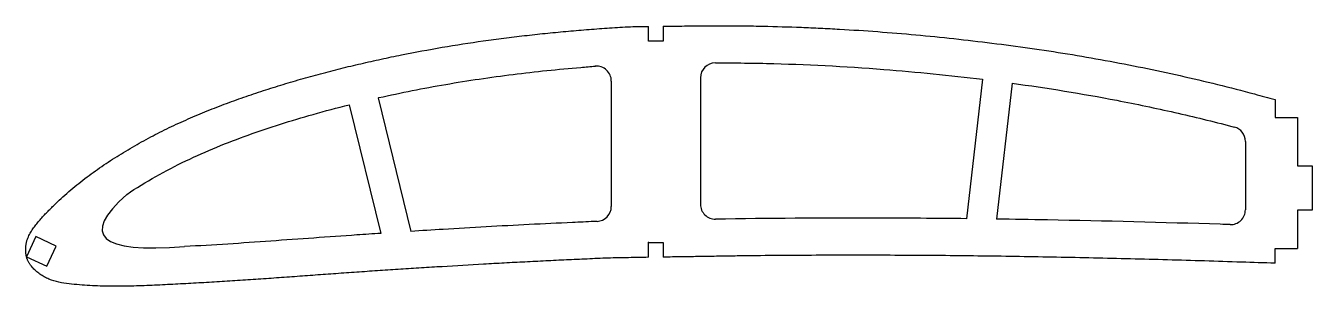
# Model space of a CAD drawing. Header units: millimetres. Extents: x 9 to 182, y 11 to 46.
import ezdxf

# ---------------------------------------------------------------- set-up
doc = ezdxf.new("R2010")
doc.units = ezdxf.units.MM
doc.layers.add('10', color=7, linetype='Continuous')

msp = doc.modelspace()

# ---------------------------------------------------------------- linework, layer by layer
for p, q in [((92.99, 43.59), (92.99, 45.57)), ((94.99, 45.59), (94.99, 43.59)), ((94.99, 43.59), (92.99, 43.59)), ((87.99, 38.21), (87.99, 21.31)), ((99.99, 38.65), (99.99, 21.61)), ((137.96, 38.44), (135.8, 19.67)), ((141.93, 37.92), (139.82, 19.61)), ((52.72, 35.02), (56.95, 17.69)), ((56.61, 35.95), (61.01, 17.96)), ((177.33, 35.7), (177.33, 33.3)), ((177.33, 33.3), (180.33, 33.3)), ((180.33, 33.3), (180.33, 26.8)), ((173.33, 30.08), (173.33, 20.87)), ((180.33, 26.8), (182.33, 26.8)), ((182.33, 26.8), (182.33, 20.8)), ((182.33, 20.8), (180.33, 20.8)), ((180.33, 20.8), (180.33, 15.67)), ((92.99, 14.47), (92.99, 16.47)), ((92.99, 16.47), (94.99, 16.47)), ((94.99, 16.47), (94.99, 14.5)), ((177.33, 13.67), (177.33, 15.67)), ((177.33, 15.67), (180.33, 15.67))]:
    msp.add_line(p, q)
at = {"color": 7, "linetype": 'Continuous', "lineweight": 25}
for p, q in [((22.78, 22.95), (22.78, 22.95)), ((10.55, 17.26), (9.28, 14.54)), ((13.27, 15.99), (10.55, 17.26)), ((12, 13.27), (13.27, 15.99)), ((9.28, 14.54), (12, 13.27))]:
    msp.add_line(p, q, dxfattribs=at)
for centre, start, end in [((85.99, 38.21), 0, 94.4964), ((101.99, 38.65), 90.0965, 180), ((171.33, 30.08), 0, 75.2904), ((85.99, 21.31), 272.3021, 360), ((101.99, 21.61), 180, 270.9237), ((171.33, 20.87), 268.1606, 0)]:
    msp.add_arc(centre, 2, start, end)
for points, knots in [([(92.99, 14.47), (92.1, 14.45), (90.74, 14.43), (88.92, 14.4), (87.53, 14.36), (86.13, 14.31), (84.74, 14.24), (83.34, 14.18), (81.49, 14.1), (79.16, 13.98), (76.37, 13.84), (73.59, 13.7), (69.87, 13.49), (66.15, 13.27), (62.43, 13.04), (59.65, 12.86), (56.86, 12.68), (54.07, 12.49), (51.28, 12.29), (48.5, 12.09), (45.71, 11.89), (42.92, 11.69), (40.13, 11.49), (37.34, 11.31), (34.56, 11.13), (32.23, 11), (30.37, 10.9), (28.97, 10.82), (27.58, 10.76), (26.18, 10.69), (24.78, 10.64), (23.39, 10.59), (21.99, 10.57), (20.59, 10.57), (19.19, 10.6), (17.8, 10.66), (16.4, 10.76), (15.01, 10.89), (13.63, 11.08), (12.51, 11.42), (11.67, 11.83), (11.17, 12.14), (10.8, 12.42), (10.44, 12.72), (10.11, 13.05), (9.86, 13.37), (9.72, 13.56), (9.63, 13.7), (9.54, 13.86), (9.46, 14.01), (9.4, 14.17), (9.33, 14.33), (9.28, 14.5), (9.24, 14.67), (9.22, 14.84), (9.2, 15.01), (9.19, 15.19), (9.18, 15.42), (9.17, 15.71), (9.2, 16), (9.23, 16.23), (9.26, 16.41), (9.3, 16.57), (9.36, 16.8), (9.46, 17.07), (9.6, 17.39), (9.82, 17.81), (10.13, 18.3), (10.54, 18.86), (10.98, 19.4), (11.45, 19.93), (11.93, 20.43), (12.42, 20.93), (13.08, 21.59), (13.93, 22.39), (14.97, 23.32), (16.04, 24.22), (17.14, 25.08), (18.64, 26.19), (20.57, 27.5), (22.94, 28.98), (25.37, 30.36), (27.86, 31.64), (30.39, 32.83), (32.96, 33.93), (35.56, 34.96), (38.18, 35.92), (40.83, 36.82), (43.49, 37.66), (46.17, 38.45), (48.87, 39.2), (51.57, 39.9), (54.29, 40.55), (57.01, 41.16), (60.66, 41.93), (65.24, 42.77), (69.84, 43.49), (73.53, 43.99), (76.3, 44.32), (79.08, 44.63), (81.86, 44.9), (84.64, 45.13), (87.42, 45.35), (90.2, 45.52), (92.06, 45.57), (92.99, 45.57)], [0.4722903, 0.4722903, 0.4722903, 0.4722903, 0.4802032, 0.4843286, 0.4884539, 0.4925793, 0.4967047, 0.5008301, 0.5049554, 0.5132062, 0.5214569, 0.5297077, 0.5379584, 0.5544599, 0.5627106, 0.5709614, 0.5792121, 0.5874629, 0.5957136, 0.6039643, 0.6122151, 0.6204658, 0.6287166, 0.6369673, 0.6452181, 0.6534688, 0.6575942, 0.6617195, 0.6658449, 0.6699703, 0.6740957, 0.678221, 0.6823464, 0.6864718, 0.6905971, 0.6947225, 0.6988479, 0.7029733, 0.7070986, 0.711224, 0.7132867, 0.7153494, 0.7163807, 0.7174121, 0.7194747, 0.7205061, 0.7210218, 0.7215374, 0.7220531, 0.7225688, 0.7230844, 0.7236001, 0.7241158, 0.7246315, 0.7251471, 0.7256628, 0.7261785, 0.7266941, 0.7277255, 0.7287568, 0.7292725, 0.7297882, 0.7303038, 0.7308195, 0.7318509, 0.7328822, 0.7339135, 0.7359762, 0.7380389, 0.7401016, 0.7421643, 0.744227, 0.7462897, 0.7483523, 0.7524777, 0.7566031, 0.7607285, 0.7648538, 0.7689792, 0.7772299, 0.7854807, 0.7937314, 0.8019822, 0.8102329, 0.8184837, 0.8267344, 0.8349851, 0.8432359, 0.8514866, 0.8597374, 0.8679881, 0.8762389, 0.8844896, 0.8927403, 0.9009911, 0.9174926, 0.9339941, 0.9422448, 0.9504955, 0.9587463, 0.966997, 0.9752478, 0.9834985, 0.9917493, 1, 1, 1, 1]), ([(94.99, 45.59), (95.18, 45.59), (96.23, 45.6), (98.14, 45.62), (100.71, 45.65), (103.29, 45.65), (105.86, 45.64), (109.29, 45.58), (112.72, 45.48), (116.15, 45.33), (119.57, 45.15), (123.85, 44.87), (128.98, 44.44), (134.1, 43.93), (139.22, 43.33), (144.32, 42.65), (149.41, 41.88), (156.17, 40.71), (164.58, 39), (172.17, 37.12), (176.41, 35.96), (177.33, 35.7)], [0.0121438, 0.0121438, 0.0121438, 0.0121438, 0.015625, 0.03125, 0.046875, 0.0625, 0.078125, 0.09375, 0.125, 0.140625, 0.15625, 0.1875, 0.21875, 0.25, 0.28125, 0.3125, 0.34375, 0.375, 0.4375, 0.5, 0.5174797, 0.5174797, 0.5174797, 0.5174797]), ([(56.61, 35.95), (56.65, 35.96), (56.68, 35.96), (59.7, 36.64), (62.69, 37.23), (68.71, 38.27), (71.73, 38.72), (77.79, 39.48), (80.83, 39.79), (84.53, 40.1), (85.18, 40.16), (85.84, 40.21)], [0.498501, 0.498501, 0.498501, 0.498501, 0.5, 0.5, 0.625, 0.625, 0.75, 0.75, 0.875, 0.875, 0.9019167, 0.9019167, 0.9019167, 0.9019167]), ([(101.99, 40.65), (102.96, 40.65), (103.94, 40.65), (106.23, 40.63), (107.55, 40.61), (114.15, 40.46), (119.41, 40.19), (129.1, 39.43), (133.54, 38.98), (137.96, 38.44)], [0.0706944, 0.0706944, 0.0706944, 0.0706944, 0.09375, 0.09375, 0.125, 0.125, 0.25, 0.25, 0.3557587, 0.3557587, 0.3557587, 0.3557587]), ([(141.93, 37.92), (146.64, 37.27), (151.34, 36.51), (158.63, 35.11), (161.23, 34.56), (166.39, 33.39), (168.95, 32.77), (171.62, 32.07), (171.73, 32.04), (171.84, 32.01)], [0.3873682, 0.3873682, 0.3873682, 0.3873682, 0.5, 0.5, 0.5625, 0.5625, 0.625, 0.625, 0.6276966, 0.6276966, 0.6276966, 0.6276966]), ([(22.78, 22.95), (25.34, 24.66), (27.99, 26.15), (32.1, 28.12), (33.48, 28.73), (36.29, 29.88), (37.7, 30.42), (40.56, 31.45), (42, 31.94), (44.91, 32.86), (46.37, 33.3), (49.46, 34.18), (51.09, 34.61), (52.72, 35.02)], [0, 0, 0, 0, 0.125, 0.125, 0.1875, 0.1875, 0.25, 0.25, 0.3125, 0.3125, 0.375, 0.375, 0.4438816, 0.4438816, 0.4438816, 0.4438816]), ([(86.07, 19.31), (85.93, 19.31), (85.79, 19.3), (84.69, 19.25), (83.72, 19.2), (80.82, 19.07), (78.88, 18.98), (73.08, 18.68), (69.21, 18.47), (63.9, 18.14), (62.45, 18.05), (61.01, 17.96)], [0.7008728, 0.7008728, 0.7008728, 0.7008728, 0.703125, 0.703125, 0.71875, 0.71875, 0.75, 0.75, 0.8125, 0.8125, 0.8358862, 0.8358862, 0.8358862, 0.8358862]), ([(135.8, 19.67), (131.68, 19.71), (127.56, 19.74), (116.3, 19.77), (109.16, 19.72), (102.03, 19.61)], [0.4335699, 0.4335699, 0.4335699, 0.4335699, 0.5, 0.5, 0.6151173, 0.6151173, 0.6151173, 0.6151173]), ([(171.27, 18.87), (170.83, 18.89), (170.39, 18.9), (162.2, 19.16), (154.45, 19.36), (144.4, 19.55), (142.11, 19.58), (139.82, 19.61)], [0.2429077, 0.2429077, 0.2429077, 0.2429077, 0.25, 0.25, 0.375, 0.375, 0.4119588, 0.4119588, 0.4119588, 0.4119588]), ([(56.95, 17.69), (55.89, 17.62), (54.82, 17.55), (49.89, 17.21), (46.02, 16.93), (40.23, 16.52), (38.3, 16.38), (34.43, 16.13), (32.5, 16.02), (30.56, 15.92)], [0.8577315, 0.8577315, 0.8577315, 0.8577315, 0.875, 0.875, 0.9375, 0.9375, 0.96875, 0.96875, 1, 1, 1, 1]), ([(177.33, 13.67), (175.82, 13.72), (170.99, 13.88), (162.85, 14.13), (154.55, 14.34), (147.92, 14.48), (142.94, 14.57), (137.96, 14.64), (132.98, 14.7), (128, 14.73), (123.02, 14.75), (118.03, 14.75), (113.05, 14.73), (108.9, 14.7), (105.57, 14.66), (103.08, 14.62), (101, 14.59), (99.34, 14.56), (97.68, 14.54), (96.23, 14.52), (95.2, 14.5), (94.99, 14.5)], [0.2225523, 0.2225523, 0.2225523, 0.2225523, 0.2359762, 0.2654733, 0.2949703, 0.3097188, 0.3244673, 0.3392158, 0.3539643, 0.3687129, 0.3834614, 0.3982099, 0.4129584, 0.4277069, 0.4350812, 0.4424554, 0.4498297, 0.4535168, 0.4572039, 0.4645782, 0.4663763, 0.4663763, 0.4663763, 0.4663763])]:
    msp.add_open_spline(points, degree=3, knots=knots, dxfattribs=at)
for points in [[(22.78, 22.95), (16.5, 17.38), (19.09, 15.03), (30.56, 15.92)], [(30.56, 15.92), (30.56, 15.92), (30.56, 15.92), (30.56, 15.92)]]:
    msp.add_open_spline(points, degree=3, dxfattribs=at)
at = {"layer": '10'}
msp.add_point((92.99, 16.47), dxfattribs=at)

doc.saveas('drawing.dxf')
